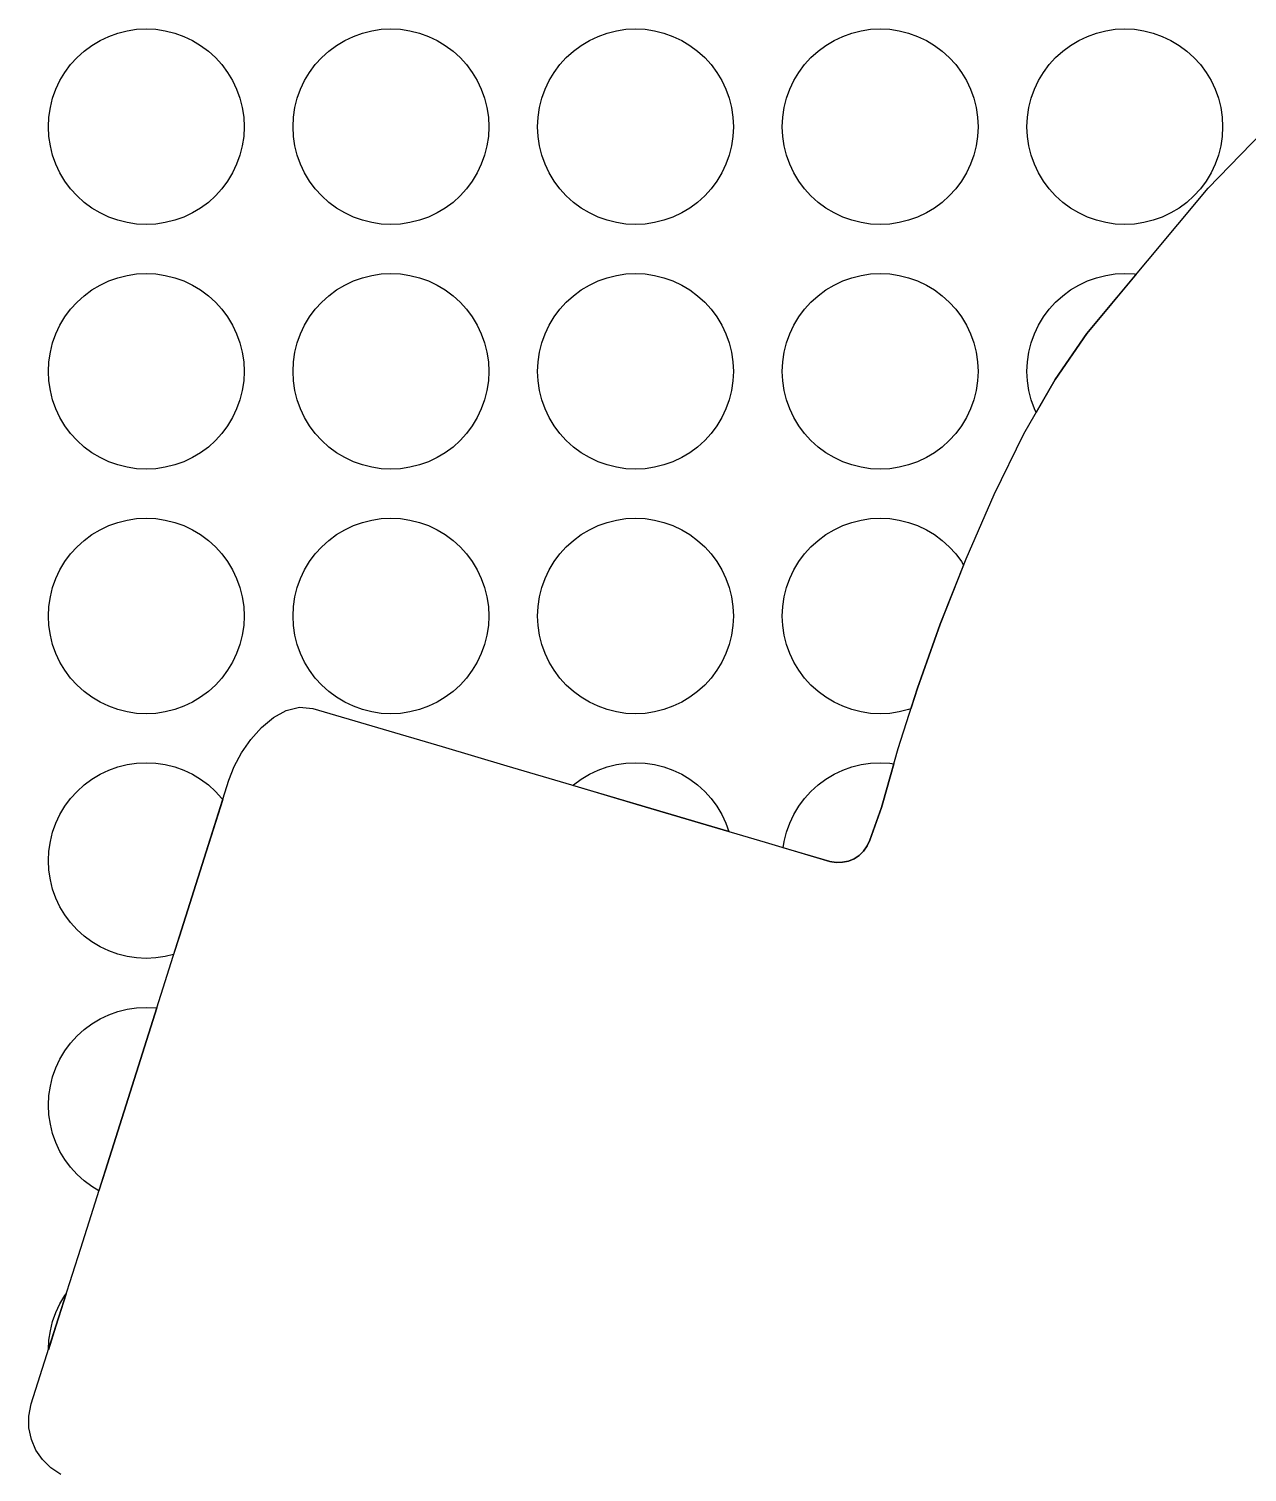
# Model space of a CAD drawing. Header units: millimetres. Extents: x 16 to 138, y -290 to -202.
# Drawn here: x 65.06 to 77.51, y -233.19 to -218.44 of the extents above; entities that cross this region are included whole.
import ezdxf

# ---------------------------------------------------------------- set-up
doc = ezdxf.new("R2010")
doc.units = ezdxf.units.MM
doc.layers.add('background', color=7, linetype='Continuous')
doc.layers.add('outline_2', color=3, linetype='Continuous')

msp = doc.modelspace()

# ---------------------------------------------------------------- linework, layer by layer
at = {"layer": 'background'}
for points in [[(67.255, -219.443), (67.251, -219.541), (67.236, -219.638), (67.212, -219.733), (67.179, -219.825), (67.137, -219.914), (67.087, -219.998), (67.028, -220.077), (66.962, -220.15), (66.89, -220.216), (66.811, -220.274), (66.727, -220.324), (66.638, -220.366), (66.546, -220.399), (66.45, -220.423), (66.353, -220.438), (66.255, -220.443), (66.157, -220.438), (66.06, -220.423), (65.965, -220.399), (65.873, -220.366), (65.784, -220.324), (65.7, -220.274), (65.621, -220.216), (65.548, -220.15), (65.482, -220.077), (65.424, -219.998), (65.373, -219.914), (65.331, -219.825), (65.298, -219.733), (65.275, -219.638), (65.26, -219.541), (65.255, -219.443), (65.26, -219.345), (65.275, -219.247), (65.298, -219.152), (65.331, -219.06), (65.373, -218.971), (65.424, -218.887), (65.482, -218.808), (65.548, -218.735), (65.621, -218.67), (65.7, -218.611), (65.784, -218.561), (65.873, -218.519), (65.965, -218.486), (66.06, -218.462), (66.157, -218.447), (66.255, -218.443), (66.353, -218.447), (66.45, -218.462), (66.546, -218.486), (66.638, -218.519), (66.727, -218.561), (66.811, -218.611), (66.89, -218.67), (66.962, -218.735), (67.028, -218.808), (67.087, -218.887), (67.137, -218.971), (67.179, -219.06), (67.212, -219.152), (67.236, -219.247), (67.251, -219.345)], [(69.755, -219.443), (69.751, -219.541), (69.736, -219.638), (69.712, -219.733), (69.679, -219.825), (69.637, -219.914), (69.587, -219.998), (69.528, -220.077), (69.462, -220.15), (69.39, -220.216), (69.311, -220.274), (69.227, -220.324), (69.138, -220.366), (69.046, -220.399), (68.95, -220.423), (68.853, -220.438), (68.755, -220.443), (68.657, -220.438), (68.56, -220.423), (68.465, -220.399), (68.373, -220.366), (68.284, -220.324), (68.2, -220.274), (68.121, -220.216), (68.048, -220.15), (67.982, -220.077), (67.924, -219.998), (67.873, -219.914), (67.831, -219.825), (67.798, -219.733), (67.775, -219.638), (67.76, -219.541), (67.755, -219.443), (67.76, -219.345), (67.775, -219.247), (67.798, -219.152), (67.831, -219.06), (67.873, -218.971), (67.924, -218.887), (67.982, -218.808), (68.048, -218.735), (68.121, -218.67), (68.2, -218.611), (68.284, -218.561), (68.373, -218.519), (68.465, -218.486), (68.56, -218.462), (68.657, -218.447), (68.755, -218.443), (68.853, -218.447), (68.95, -218.462), (69.046, -218.486), (69.138, -218.519), (69.227, -218.561), (69.311, -218.611), (69.39, -218.67), (69.462, -218.735), (69.528, -218.808), (69.587, -218.887), (69.637, -218.971), (69.679, -219.06), (69.712, -219.152), (69.736, -219.247), (69.751, -219.345)], [(72.255, -219.443), (72.251, -219.541), (72.236, -219.638), (72.212, -219.733), (72.179, -219.825), (72.137, -219.914), (72.087, -219.998), (72.028, -220.077), (71.962, -220.15), (71.89, -220.216), (71.811, -220.274), (71.727, -220.324), (71.638, -220.366), (71.546, -220.399), (71.45, -220.423), (71.353, -220.438), (71.255, -220.443), (71.157, -220.438), (71.06, -220.423), (70.965, -220.399), (70.873, -220.366), (70.784, -220.324), (70.7, -220.274), (70.621, -220.216), (70.548, -220.15), (70.482, -220.077), (70.424, -219.998), (70.373, -219.914), (70.331, -219.825), (70.298, -219.733), (70.275, -219.638), (70.26, -219.541), (70.255, -219.443), (70.26, -219.345), (70.275, -219.247), (70.298, -219.152), (70.331, -219.06), (70.373, -218.971), (70.424, -218.887), (70.482, -218.808), (70.548, -218.735), (70.621, -218.67), (70.7, -218.611), (70.784, -218.561), (70.873, -218.519), (70.965, -218.486), (71.06, -218.462), (71.157, -218.447), (71.255, -218.443), (71.353, -218.447), (71.45, -218.462), (71.546, -218.486), (71.638, -218.519), (71.727, -218.561), (71.811, -218.611), (71.89, -218.67), (71.962, -218.735), (72.028, -218.808), (72.087, -218.887), (72.137, -218.971), (72.179, -219.06), (72.212, -219.152), (72.236, -219.247), (72.251, -219.345)], [(74.755, -219.443), (74.751, -219.541), (74.736, -219.638), (74.712, -219.733), (74.679, -219.825), (74.637, -219.914), (74.587, -219.998), (74.528, -220.077), (74.462, -220.15), (74.39, -220.216), (74.311, -220.274), (74.227, -220.324), (74.138, -220.366), (74.046, -220.399), (73.95, -220.423), (73.853, -220.438), (73.755, -220.443), (73.657, -220.438), (73.56, -220.423), (73.465, -220.399), (73.373, -220.366), (73.284, -220.324), (73.2, -220.274), (73.121, -220.216), (73.048, -220.15), (72.982, -220.077), (72.924, -219.998), (72.873, -219.914), (72.831, -219.825), (72.798, -219.733), (72.775, -219.638), (72.76, -219.541), (72.755, -219.443), (72.76, -219.345), (72.775, -219.247), (72.798, -219.152), (72.831, -219.06), (72.873, -218.971), (72.924, -218.887), (72.982, -218.808), (73.048, -218.735), (73.121, -218.67), (73.2, -218.611), (73.284, -218.561), (73.373, -218.519), (73.465, -218.486), (73.56, -218.462), (73.657, -218.447), (73.755, -218.443), (73.853, -218.447), (73.95, -218.462), (74.046, -218.486), (74.138, -218.519), (74.227, -218.561), (74.311, -218.611), (74.39, -218.67), (74.462, -218.735), (74.528, -218.808), (74.587, -218.887), (74.637, -218.971), (74.679, -219.06), (74.712, -219.152), (74.736, -219.247), (74.751, -219.345)], [(77.255, -219.443), (77.251, -219.541), (77.236, -219.638), (77.212, -219.733), (77.179, -219.825), (77.137, -219.914), (77.087, -219.998), (77.028, -220.077), (76.962, -220.15), (76.89, -220.216), (76.811, -220.274), (76.727, -220.324), (76.638, -220.366), (76.546, -220.399), (76.45, -220.423), (76.353, -220.438), (76.255, -220.443), (76.157, -220.438), (76.06, -220.423), (75.965, -220.399), (75.873, -220.366), (75.784, -220.324), (75.7, -220.274), (75.621, -220.216), (75.548, -220.15), (75.482, -220.077), (75.424, -219.998), (75.373, -219.914), (75.331, -219.825), (75.298, -219.733), (75.275, -219.638), (75.26, -219.541), (75.255, -219.443), (75.26, -219.345), (75.275, -219.247), (75.298, -219.152), (75.331, -219.06), (75.373, -218.971), (75.424, -218.887), (75.482, -218.808), (75.548, -218.735), (75.621, -218.67), (75.7, -218.611), (75.784, -218.561), (75.873, -218.519), (75.965, -218.486), (76.06, -218.462), (76.157, -218.447), (76.255, -218.443), (76.353, -218.447), (76.45, -218.462), (76.546, -218.486), (76.638, -218.519), (76.727, -218.561), (76.811, -218.611), (76.89, -218.67), (76.962, -218.735), (77.028, -218.808), (77.087, -218.887), (77.137, -218.971), (77.179, -219.06), (77.212, -219.152), (77.236, -219.247), (77.251, -219.345)], [(67.255, -221.943), (67.251, -222.041), (67.236, -222.138), (67.212, -222.233), (67.179, -222.325), (67.137, -222.414), (67.087, -222.498), (67.028, -222.577), (66.962, -222.65), (66.89, -222.716), (66.811, -222.774), (66.727, -222.824), (66.638, -222.866), (66.546, -222.899), (66.45, -222.923), (66.353, -222.938), (66.255, -222.943), (66.157, -222.938), (66.06, -222.923), (65.965, -222.899), (65.873, -222.866), (65.784, -222.824), (65.7, -222.774), (65.621, -222.716), (65.548, -222.65), (65.482, -222.577), (65.424, -222.498), (65.373, -222.414), (65.331, -222.325), (65.298, -222.233), (65.275, -222.138), (65.26, -222.041), (65.255, -221.943), (65.26, -221.845), (65.275, -221.747), (65.298, -221.652), (65.331, -221.56), (65.373, -221.471), (65.424, -221.387), (65.482, -221.308), (65.548, -221.235), (65.621, -221.17), (65.7, -221.111), (65.784, -221.061), (65.873, -221.019), (65.965, -220.986), (66.06, -220.962), (66.157, -220.947), (66.255, -220.943), (66.353, -220.947), (66.45, -220.962), (66.546, -220.986), (66.638, -221.019), (66.727, -221.061), (66.811, -221.111), (66.89, -221.17), (66.962, -221.235), (67.028, -221.308), (67.087, -221.387), (67.137, -221.471), (67.179, -221.56), (67.212, -221.652), (67.236, -221.747), (67.251, -221.845)], [(69.755, -221.943), (69.751, -222.041), (69.736, -222.138), (69.712, -222.233), (69.679, -222.325), (69.637, -222.414), (69.587, -222.498), (69.528, -222.577), (69.462, -222.65), (69.39, -222.716), (69.311, -222.774), (69.227, -222.824), (69.138, -222.866), (69.046, -222.899), (68.95, -222.923), (68.853, -222.938), (68.755, -222.943), (68.657, -222.938), (68.56, -222.923), (68.465, -222.899), (68.373, -222.866), (68.284, -222.824), (68.2, -222.774), (68.121, -222.716), (68.048, -222.65), (67.982, -222.577), (67.924, -222.498), (67.873, -222.414), (67.831, -222.325), (67.798, -222.233), (67.775, -222.138), (67.76, -222.041), (67.755, -221.943), (67.76, -221.845), (67.775, -221.747), (67.798, -221.652), (67.831, -221.56), (67.873, -221.471), (67.924, -221.387), (67.982, -221.308), (68.048, -221.235), (68.121, -221.17), (68.2, -221.111), (68.284, -221.061), (68.373, -221.019), (68.465, -220.986), (68.56, -220.962), (68.657, -220.947), (68.755, -220.943), (68.853, -220.947), (68.95, -220.962), (69.046, -220.986), (69.138, -221.019), (69.227, -221.061), (69.311, -221.111), (69.39, -221.17), (69.462, -221.235), (69.528, -221.308), (69.587, -221.387), (69.637, -221.471), (69.679, -221.56), (69.712, -221.652), (69.736, -221.747), (69.751, -221.845)], [(72.255, -221.943), (72.251, -222.041), (72.236, -222.138), (72.212, -222.233), (72.179, -222.325), (72.137, -222.414), (72.087, -222.498), (72.028, -222.577), (71.962, -222.65), (71.89, -222.716), (71.811, -222.774), (71.727, -222.824), (71.638, -222.866), (71.546, -222.899), (71.45, -222.923), (71.353, -222.938), (71.255, -222.943), (71.157, -222.938), (71.06, -222.923), (70.965, -222.899), (70.873, -222.866), (70.784, -222.824), (70.7, -222.774), (70.621, -222.716), (70.548, -222.65), (70.482, -222.577), (70.424, -222.498), (70.373, -222.414), (70.331, -222.325), (70.298, -222.233), (70.275, -222.138), (70.26, -222.041), (70.255, -221.943), (70.26, -221.845), (70.275, -221.747), (70.298, -221.652), (70.331, -221.56), (70.373, -221.471), (70.424, -221.387), (70.482, -221.308), (70.548, -221.235), (70.621, -221.17), (70.7, -221.111), (70.784, -221.061), (70.873, -221.019), (70.965, -220.986), (71.06, -220.962), (71.157, -220.947), (71.255, -220.943), (71.353, -220.947), (71.45, -220.962), (71.546, -220.986), (71.638, -221.019), (71.727, -221.061), (71.811, -221.111), (71.89, -221.17), (71.962, -221.235), (72.028, -221.308), (72.087, -221.387), (72.137, -221.471), (72.179, -221.56), (72.212, -221.652), (72.236, -221.747), (72.251, -221.845)], [(74.755, -221.943), (74.751, -222.041), (74.736, -222.138), (74.712, -222.233), (74.679, -222.325), (74.637, -222.414), (74.587, -222.498), (74.528, -222.577), (74.462, -222.65), (74.39, -222.716), (74.311, -222.774), (74.227, -222.824), (74.138, -222.866), (74.046, -222.899), (73.95, -222.923), (73.853, -222.938), (73.755, -222.943), (73.657, -222.938), (73.56, -222.923), (73.465, -222.899), (73.373, -222.866), (73.284, -222.824), (73.2, -222.774), (73.121, -222.716), (73.048, -222.65), (72.982, -222.577), (72.924, -222.498), (72.873, -222.414), (72.831, -222.325), (72.798, -222.233), (72.775, -222.138), (72.76, -222.041), (72.755, -221.943), (72.76, -221.845), (72.775, -221.747), (72.798, -221.652), (72.831, -221.56), (72.873, -221.471), (72.924, -221.387), (72.982, -221.308), (73.048, -221.235), (73.121, -221.17), (73.2, -221.111), (73.284, -221.061), (73.373, -221.019), (73.465, -220.986), (73.56, -220.962), (73.657, -220.947), (73.755, -220.943), (73.853, -220.947), (73.95, -220.962), (74.046, -220.986), (74.138, -221.019), (74.227, -221.061), (74.311, -221.111), (74.39, -221.17), (74.462, -221.235), (74.528, -221.308), (74.587, -221.387), (74.637, -221.471), (74.679, -221.56), (74.712, -221.652), (74.736, -221.747), (74.751, -221.845)], [(75.868, -221.555), (75.543, -222.025), (75.35, -222.364), (75.331, -222.325), (75.298, -222.233), (75.275, -222.138), (75.26, -222.041), (75.255, -221.943), (75.26, -221.845), (75.275, -221.747), (75.298, -221.652), (75.331, -221.56), (75.373, -221.471), (75.424, -221.387), (75.482, -221.308), (75.548, -221.235), (75.621, -221.17), (75.7, -221.111), (75.784, -221.061), (75.873, -221.019), (75.965, -220.986), (76.06, -220.962), (76.157, -220.947), (76.255, -220.943), (76.353, -220.947), (76.373, -220.95)], [(67.255, -224.443), (67.251, -224.541), (67.236, -224.638), (67.212, -224.733), (67.179, -224.825), (67.137, -224.914), (67.087, -224.998), (67.028, -225.077), (66.962, -225.15), (66.89, -225.216), (66.811, -225.274), (66.727, -225.324), (66.638, -225.366), (66.546, -225.399), (66.45, -225.423), (66.353, -225.438), (66.255, -225.443), (66.157, -225.438), (66.06, -225.423), (65.965, -225.399), (65.873, -225.366), (65.784, -225.324), (65.7, -225.274), (65.621, -225.216), (65.548, -225.15), (65.482, -225.077), (65.424, -224.998), (65.373, -224.914), (65.331, -224.825), (65.298, -224.733), (65.275, -224.638), (65.26, -224.541), (65.255, -224.443), (65.26, -224.345), (65.275, -224.247), (65.298, -224.152), (65.331, -224.06), (65.373, -223.971), (65.424, -223.887), (65.482, -223.808), (65.548, -223.735), (65.621, -223.67), (65.7, -223.611), (65.784, -223.561), (65.873, -223.519), (65.965, -223.486), (66.06, -223.462), (66.157, -223.447), (66.255, -223.443), (66.353, -223.447), (66.45, -223.462), (66.546, -223.486), (66.638, -223.519), (66.727, -223.561), (66.811, -223.611), (66.89, -223.67), (66.962, -223.735), (67.028, -223.808), (67.087, -223.887), (67.137, -223.971), (67.179, -224.06), (67.212, -224.152), (67.236, -224.247), (67.251, -224.345)], [(69.755, -224.443), (69.751, -224.541), (69.736, -224.638), (69.712, -224.733), (69.679, -224.825), (69.637, -224.914), (69.587, -224.998), (69.528, -225.077), (69.462, -225.15), (69.39, -225.216), (69.311, -225.274), (69.227, -225.324), (69.138, -225.366), (69.046, -225.399), (68.95, -225.423), (68.853, -225.438), (68.755, -225.443), (68.657, -225.438), (68.56, -225.423), (68.465, -225.399), (68.373, -225.366), (68.284, -225.324), (68.2, -225.274), (68.121, -225.216), (68.048, -225.15), (67.982, -225.077), (67.924, -224.998), (67.873, -224.914), (67.831, -224.825), (67.798, -224.733), (67.775, -224.638), (67.76, -224.541), (67.755, -224.443), (67.76, -224.345), (67.775, -224.247), (67.798, -224.152), (67.831, -224.06), (67.873, -223.971), (67.924, -223.887), (67.982, -223.808), (68.048, -223.735), (68.121, -223.67), (68.2, -223.611), (68.284, -223.561), (68.373, -223.519), (68.465, -223.486), (68.56, -223.462), (68.657, -223.447), (68.755, -223.443), (68.853, -223.447), (68.95, -223.462), (69.046, -223.486), (69.138, -223.519), (69.227, -223.561), (69.311, -223.611), (69.39, -223.67), (69.462, -223.735), (69.528, -223.808), (69.587, -223.887), (69.637, -223.971), (69.679, -224.06), (69.712, -224.152), (69.736, -224.247), (69.751, -224.345)], [(72.255, -224.443), (72.251, -224.541), (72.236, -224.638), (72.212, -224.733), (72.179, -224.825), (72.137, -224.914), (72.087, -224.998), (72.028, -225.077), (71.962, -225.15), (71.89, -225.216), (71.811, -225.274), (71.727, -225.324), (71.638, -225.366), (71.546, -225.399), (71.45, -225.423), (71.353, -225.438), (71.255, -225.443), (71.157, -225.438), (71.06, -225.423), (70.965, -225.399), (70.873, -225.366), (70.784, -225.324), (70.7, -225.274), (70.621, -225.216), (70.548, -225.15), (70.482, -225.077), (70.424, -224.998), (70.373, -224.914), (70.331, -224.825), (70.298, -224.733), (70.275, -224.638), (70.26, -224.541), (70.255, -224.443), (70.26, -224.345), (70.275, -224.247), (70.298, -224.152), (70.331, -224.06), (70.373, -223.971), (70.424, -223.887), (70.482, -223.808), (70.548, -223.735), (70.621, -223.67), (70.7, -223.611), (70.784, -223.561), (70.873, -223.519), (70.965, -223.486), (71.06, -223.462), (71.157, -223.447), (71.255, -223.443), (71.353, -223.447), (71.45, -223.462), (71.546, -223.486), (71.638, -223.519), (71.727, -223.561), (71.811, -223.611), (71.89, -223.67), (71.962, -223.735), (72.028, -223.808), (72.087, -223.887), (72.137, -223.971), (72.179, -224.06), (72.212, -224.152), (72.236, -224.247), (72.251, -224.345)], [(74.37, -224.527), (74.137, -225.182), (74.07, -225.391), (74.046, -225.399), (73.95, -225.423), (73.853, -225.438), (73.755, -225.443), (73.657, -225.438), (73.56, -225.423), (73.465, -225.399), (73.373, -225.366), (73.284, -225.324), (73.2, -225.274), (73.121, -225.216), (73.048, -225.15), (72.982, -225.077), (72.924, -224.998), (72.873, -224.914), (72.831, -224.825), (72.798, -224.733), (72.775, -224.638), (72.76, -224.541), (72.755, -224.443), (72.76, -224.345), (72.775, -224.247), (72.798, -224.152), (72.831, -224.06), (72.873, -223.971), (72.924, -223.887), (72.982, -223.808), (73.048, -223.735), (73.121, -223.67), (73.2, -223.611), (73.284, -223.561), (73.373, -223.519), (73.465, -223.486), (73.56, -223.462), (73.657, -223.447), (73.755, -223.443), (73.853, -223.447), (73.95, -223.462), (74.046, -223.486), (74.138, -223.519), (74.227, -223.561), (74.311, -223.611), (74.39, -223.67), (74.462, -223.735), (74.528, -223.808), (74.587, -223.887), (74.608, -223.922)], [(66.847, -226.919), (66.594, -227.716), (66.535, -227.902), (66.45, -227.923), (66.353, -227.938), (66.255, -227.943), (66.157, -227.938), (66.06, -227.923), (65.965, -227.899), (65.873, -227.866), (65.784, -227.824), (65.7, -227.774), (65.621, -227.716), (65.548, -227.65), (65.482, -227.577), (65.424, -227.498), (65.373, -227.414), (65.331, -227.325), (65.298, -227.233), (65.275, -227.138), (65.26, -227.041), (65.255, -226.943), (65.26, -226.845), (65.275, -226.747), (65.298, -226.652), (65.331, -226.56), (65.373, -226.471), (65.424, -226.387), (65.482, -226.308), (65.548, -226.235), (65.621, -226.17), (65.7, -226.111), (65.784, -226.061), (65.873, -226.019), (65.965, -225.986), (66.06, -225.962), (66.157, -225.947), (66.255, -225.943), (66.353, -225.947), (66.45, -225.962), (66.546, -225.986), (66.638, -226.019), (66.727, -226.061), (66.811, -226.111), (66.89, -226.17), (66.962, -226.235), (67.028, -226.308), (67.037, -226.319)], [(71.92, -226.561), (71.26, -226.365), (70.616, -226.174), (70.621, -226.17), (70.7, -226.111), (70.784, -226.061), (70.873, -226.019), (70.965, -225.986), (71.06, -225.962), (71.157, -225.947), (71.255, -225.943), (71.353, -225.947), (71.45, -225.962), (71.546, -225.986), (71.638, -226.019), (71.727, -226.061), (71.811, -226.111), (71.89, -226.17), (71.962, -226.235), (72.028, -226.308), (72.087, -226.387), (72.137, -226.471), (72.179, -226.56), (72.21, -226.647)], [(73.784, -226.352), (73.768, -226.4), (73.751, -226.447), (73.734, -226.495), (73.717, -226.543), (73.701, -226.591), (73.684, -226.638), (73.667, -226.686), (73.65, -226.734), (73.623, -226.793), (73.586, -226.845), (73.54, -226.889), (73.488, -226.923), (73.43, -226.947), (73.369, -226.96), (73.305, -226.962), (73.24, -226.952), (72.765, -226.811), (72.775, -226.747), (72.798, -226.652), (72.831, -226.56), (72.873, -226.471), (72.924, -226.387), (72.982, -226.308), (73.048, -226.235), (73.121, -226.17), (73.2, -226.111), (73.284, -226.061), (73.373, -226.019), (73.465, -225.986), (73.56, -225.962), (73.657, -225.947), (73.755, -225.943), (73.853, -225.947), (73.896, -225.954)], [(66.342, -228.512), (66.089, -229.309), (65.837, -230.106), (65.77, -230.316), (65.7, -230.274), (65.621, -230.216), (65.548, -230.15), (65.482, -230.077), (65.424, -229.998), (65.373, -229.914), (65.331, -229.825), (65.298, -229.733), (65.275, -229.638), (65.26, -229.541), (65.255, -229.443), (65.26, -229.345), (65.275, -229.247), (65.298, -229.152), (65.331, -229.06), (65.373, -228.971), (65.424, -228.887), (65.482, -228.808), (65.548, -228.735), (65.621, -228.67), (65.7, -228.611), (65.784, -228.561), (65.873, -228.519), (65.965, -228.486), (66.06, -228.462), (66.157, -228.447), (66.255, -228.443), (66.353, -228.447), (66.362, -228.449)], [(65.332, -231.7), (65.255, -231.941), (65.26, -231.845), (65.275, -231.747), (65.298, -231.652), (65.331, -231.56), (65.373, -231.471), (65.424, -231.387), (65.436, -231.37)]]:
    msp.add_lwpolyline(points, close=True, dxfattribs=at)
at = {"layer": 'outline_2'}
msp.add_lwpolyline([(65.381, -233.216), (65.279, -233.149), (65.194, -233.065), (65.128, -232.967), (65.081, -232.858), (65.056, -232.741), (65.055, -232.619), (65.08, -232.496), (65.332, -231.7), (65.585, -230.903), (65.837, -230.106), (66.089, -229.309), (66.342, -228.512), (66.594, -227.716), (66.847, -226.919), (67.099, -226.122), (67.153, -225.982), (67.229, -225.84), (67.323, -225.704), (67.432, -225.582), (67.554, -225.481), (67.685, -225.41), (67.821, -225.376), (67.959, -225.387), (68.619, -225.583), (69.279, -225.778), (69.94, -225.974), (70.6, -226.169), (71.26, -226.365), (71.92, -226.561), (72.58, -226.756), (73.24, -226.952), (73.305, -226.962), (73.369, -226.96), (73.43, -226.947), (73.488, -226.923), (73.54, -226.889), (73.586, -226.845), (73.623, -226.793), (73.65, -226.734), (73.667, -226.686), (73.684, -226.638), (73.701, -226.591), (73.717, -226.543), (73.734, -226.495), (73.751, -226.447), (73.768, -226.4), (73.784, -226.352), (73.94, -225.798), (74.137, -225.182), (74.37, -224.527), (74.633, -223.858), (74.92, -223.202), (75.225, -222.582), (75.543, -222.025), (75.868, -221.555), (77.108, -220.072), (78.437, -218.702)], dxfattribs=at)

doc.saveas('drawing.dxf')
